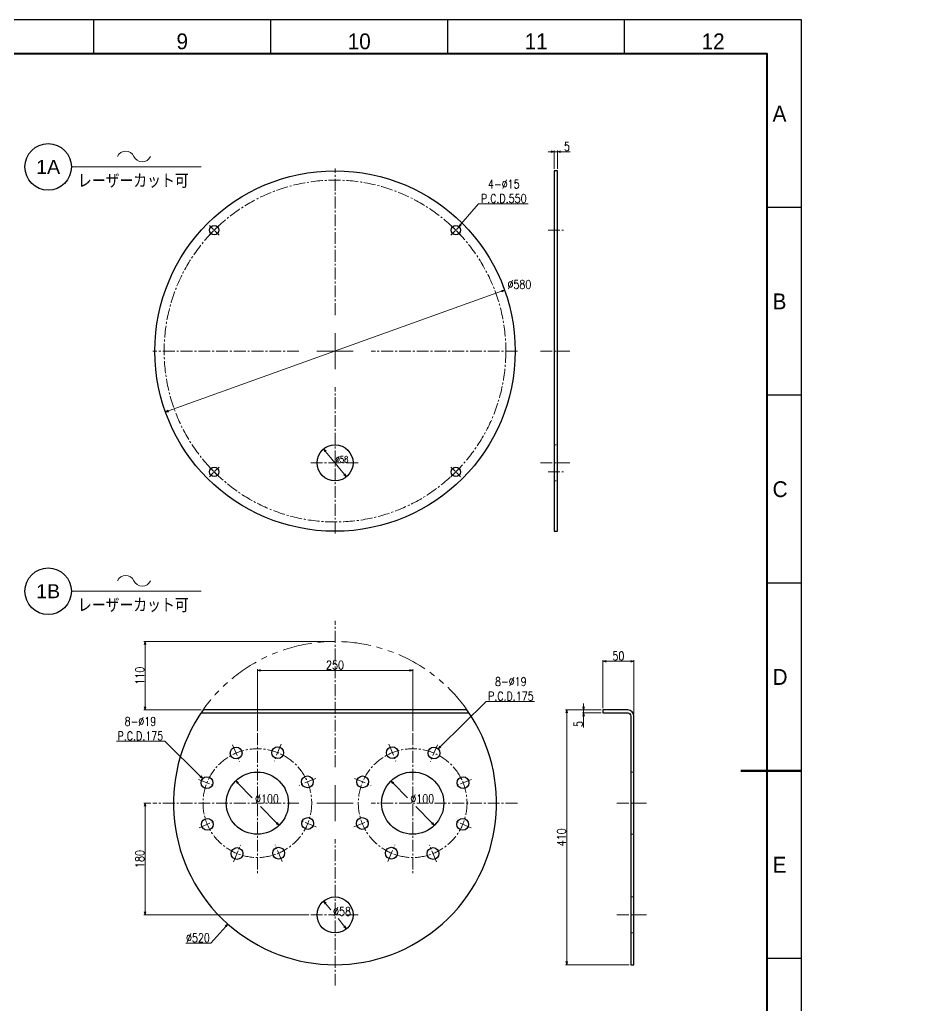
# Model space of a CAD drawing. Header units: millimetres. Extents: x 0 to 70370, y 0 to 11543.
# Drawn here: x 35279 to 36741, y 1783 to 3369 of the extents above; entities that cross this region are included whole.
import ezdxf
from ezdxf import colors
from ezdxf.entities.mleader import LeaderData, LeaderLine
from ezdxf.enums import TextEntityAlignment as Align
from ezdxf.math import Vec2, Vec3

# ---------------------------------------------------------------- set-up
doc = ezdxf.new("R2010")
doc.units = ezdxf.units.MM
for name, pattern in [('CENTER2', [28.575, 19.05, -3.175, 3.175, -3.175]), ('HIDDEN2', [4.7625, 3.175, -1.5875]), ('PHANTOM2', [31.75, 15.875, -3.175, 3.175, -3.175, 3.175, -3.175])]:
    doc.linetypes.add(name, pattern=pattern)
for name, color, linetype, lineweight in [('01_外形線', 7, 'Continuous', 25), ('03_かくれ線', 6, 'HIDDEN2', 13), ('04_中心線', 1, 'CENTER2', 9), ('05_仮想線', 2, 'PHANTOM2', 13), ('06_文字', 7, 'Continuous', 13), ('07_寸法線', 3, 'Continuous', 9), ('99_図枠', 7, 'Continuous', 40)]:
    doc.layers.add(name, color=color, linetype=linetype, lineweight=lineweight)
doc.styles.add('KSS_TXT', font='txt.shx', dxfattribs={"bigfont": 'extfont2.shx'})
doc.styles.get("Standard").update_dxf_attribs({"font": 'arial.ttf'})
doc.styles.add('寸法用', font='simplex.shx', dxfattribs={"width": 0.8, "bigfont": '@extfont2.shx'})
doc.styles.add('表題用', font='MS PGothic.ttf')
doc.dimstyles.new('機械製図用', dxfattribs={"dimtxt": 3.5, "dimasz": 3.5, "dimexe": 2, "dimexo": 0, "dimgap": 1.2, "dimtad": 1, "dimdsep": 46, "dimtxsty": '寸法用', "dimblk": 'OPEN30', "dimcen": 0, "dimclrd": 256, "dimclre": 256, "dimclrt": 7, "dimazin": 2, "dimtm": 1e-09, "dimtfac": 0.75, "dimtmove": 0, "dimatfit": 3, "dimldrblk": 'OPEN30', "dimfxl": 1, "dimlwd": -1, "dimlwe": -1, "dimarcsym": 0})
doc.dimstyles.new('機械製図用$3', dxfattribs={"dimtxt": 3.5, "dimasz": 3.5, "dimexe": 2, "dimexo": 0, "dimgap": 1.2, "dimtad": 1, "dimtih": 1, "dimtoh": 1, "dimdsep": 46, "dimtxsty": '寸法用', "dimblk": 'OPEN30', "dimcen": 0, "dimsd1": 1, "dimclrd": 256, "dimclre": 256, "dimclrt": 7, "dimazin": 2, "dimtm": 1e-09, "dimtfac": 0.75, "dimtofl": 0, "dimtmove": 0, "dimatfit": 3, "dimldrblk": 'OPEN30', "dimfxl": 1, "dimlwd": -1, "dimlwe": -1, "dimarcsym": 0})

# ---------------------------------------------------------------- blocks, each defined once
blk = doc.blocks.new('*U2897')
at = {"layer": '04_中心線', "color": 0, "linetype": 'CENTER2', "transparency": 16777216}
for p, q in [((0, 58), (0, 293.5)), ((-293.5, 0), (-58, 0)), ((58, 0), (293.5, 0)), ((0, -293.5), (0, -58))]:
    blk.add_line(p, q, dxfattribs=at)
at = {"layer": '04_中心線', "color": 0, "linetype": 'Continuous', "transparency": 16777216}
for p, q in [((0, -29), (0, 29)), ((-29, 0), (29, 0))]:
    blk.add_line(p, q, dxfattribs=at)
blk = doc.blocks.new('*U2898')
at = {"layer": '04_中心線', "color": 0, "linetype": 'CENTER2', "transparency": 16777216}
for p, q in [((0, 58), (0, 293.5)), ((-293.5, 0), (-58, 0)), ((58, 0), (293.5, 0)), ((0, -293.5), (0, -58))]:
    blk.add_line(p, q, dxfattribs=at)
at = {"layer": '04_中心線', "color": 0, "linetype": 'Continuous', "transparency": 16777216}
for p, q in [((0, -29), (0, 29)), ((-29, 0), (29, 0))]:
    blk.add_line(p, q, dxfattribs=at)
blk = doc.blocks.new('*U2899')
at = {"layer": '04_中心線', "color": 0, "linetype": 'CENTER2', "transparency": 16777216}
for p, q in [((-11, 0), (-1.5, 0)), ((0, 1.5), (0, 11)), ((1.5, 0), (11, 0)), ((0, -11), (0, -1.5))]:
    blk.add_line(p, q, dxfattribs=at)
at = {"layer": '04_中心線', "color": 0, "linetype": 'Continuous', "transparency": 16777216}
for p, q in [((-0.75, 0), (0.75, 0)), ((0, -0.75), (0, 0.75))]:
    blk.add_line(p, q, dxfattribs=at)
blk = doc.blocks.new('*U2900')
at = {"layer": '04_中心線', "color": 0, "linetype": 'CENTER2', "transparency": 16777216}
for p, q in [((-11, 0), (-1.5, 0)), ((0, 1.5), (0, 11)), ((1.5, 0), (11, 0)), ((0, -11), (0, -1.5))]:
    blk.add_line(p, q, dxfattribs=at)
at = {"layer": '04_中心線', "color": 0, "linetype": 'Continuous', "transparency": 16777216}
for p, q in [((-0.75, 0), (0.75, 0)), ((0, -0.75), (0, 0.75))]:
    blk.add_line(p, q, dxfattribs=at)
blk = doc.blocks.new('*U2901')
at = {"layer": '04_中心線', "color": 0, "linetype": 'CENTER2', "transparency": 16777216}
for p, q in [((-11, 0), (-1.5, 0)), ((0, 1.5), (0, 11)), ((1.5, 0), (11, 0)), ((0, -11), (0, -1.5))]:
    blk.add_line(p, q, dxfattribs=at)
at = {"layer": '04_中心線', "color": 0, "linetype": 'Continuous', "transparency": 16777216}
for p, q in [((-0.75, 0), (0.75, 0)), ((0, -0.75), (0, 0.75))]:
    blk.add_line(p, q, dxfattribs=at)
blk = doc.blocks.new('*U2902')
at = {"layer": '04_中心線', "color": 0, "linetype": 'CENTER2', "transparency": 16777216}
for p, q in [((-11, 0), (-1.5, 0)), ((0, 1.5), (0, 11)), ((1.5, 0), (11, 0)), ((0, -11), (0, -1.5))]:
    blk.add_line(p, q, dxfattribs=at)
at = {"layer": '04_中心線', "color": 0, "linetype": 'Continuous', "transparency": 16777216}
for p, q in [((-0.75, 0), (0.75, 0)), ((0, -0.75), (0, 0.75))]:
    blk.add_line(p, q, dxfattribs=at)
blk = doc.blocks.new('_Open30')
at = {"color": 0, "linetype": 'ByBlock', "lineweight": -2}
for p, q in [((-1, 0.27), (0, 0)), ((0, 0), (-1, -0.27)), ((0, 0), (-1, 0))]:
    blk.add_line(p, q, dxfattribs=at)
blk = doc.blocks.new('*D2950')
at = {"layer": '07_寸法線', "transparency": 16777216}
for p, q in [((35783.5, 2368.7), (35478.7, 2368.7)), ((35480.7, 2363.7), (35480.7, 2263.7)), ((35571.1, 2258.7), (35478.7, 2258.7))]:
    blk.add_line(p, q, dxfattribs=at)
at = {"layer": 'Defpoints', "color": 0, "transparency": 16777216}
for p in [(35786.5, 2368.7), (35480.7, 2258.7), (35574.1, 2258.7)]:
    blk.add_point(p, dxfattribs=at)
at = {"layer": '07_寸法線', "transparency": 16777216, "xscale": 5, "yscale": 5, "zscale": 5}
for p, rotation in [((35480.7, 2368.7), 90), ((35480.7, 2258.7), 270)]:
    blk.add_blockref('_Open30', p, dxfattribs=dict(at, rotation=rotation))
at = {"layer": '07_寸法線', "color": 7, "transparency": 16777216, "insert": (35472.2, 2313.7), "char_height": 14, "attachment_point": 5, "rotation": 90, "style": '寸法用'}
blk.add_mtext('110', dxfattribs=at)
blk = doc.blocks.new('*D2951')
at = {"layer": '07_寸法線', "transparency": 16777216}
for p, q in [((36214.7, 2258.7), (36157.5, 2258.7)), ((36159.5, 2253.7), (36159.5, 1853.7)), ((36259.7, 1848.7), (36157.5, 1848.7))]:
    blk.add_line(p, q, dxfattribs=at)
at = {"layer": 'Defpoints', "color": 0, "transparency": 16777216}
for p in [(36217.7, 2258.7), (36159.5, 1848.7), (36262.7, 1848.7)]:
    blk.add_point(p, dxfattribs=at)
at = {"layer": '07_寸法線', "transparency": 16777216, "xscale": 5, "yscale": 5, "zscale": 5}
for p, rotation in [((36159.5, 2258.7), 90), ((36159.5, 1848.7), 270)]:
    blk.add_blockref('_Open30', p, dxfattribs=dict(at, rotation=rotation))
at = {"layer": '07_寸法線', "color": 7, "transparency": 16777216, "insert": (36151, 2053.7), "char_height": 14, "attachment_point": 5, "rotation": 90, "style": '寸法用'}
blk.add_mtext('410', dxfattribs=at)
blk = doc.blocks.new('*D2952')
at = {"layer": '07_寸法線', "transparency": 16777216}
for p, q in [((36186.6, 2263.7), (36186.6, 2268.7)), ((36214.7, 2258.7), (36184.6, 2258.7)), ((36214.7, 2253.7), (36184.6, 2253.7)), ((36186.6, 2258.7), (36186.6, 2253.7)), ((36186.6, 2248.7), (36186.6, 2230.5))]:
    blk.add_line(p, q, dxfattribs=at)
at = {"layer": 'Defpoints', "color": 0, "transparency": 16777216}
for p in [(36186.6, 2253.7), (36217.7, 2258.7), (36217.7, 2253.7)]:
    blk.add_point(p, dxfattribs=at)
at = {"layer": '07_寸法線', "transparency": 16777216, "xscale": 5, "yscale": 5, "zscale": 5}
for p, rotation in [((36186.6, 2258.7), 270), ((36186.6, 2253.7), 90)]:
    blk.add_blockref('_Open30', p, dxfattribs=dict(at, rotation=rotation))
at = {"layer": '07_寸法線', "color": 7, "transparency": 16777216, "insert": (36178.1, 2235.8), "char_height": 14, "attachment_point": 5, "rotation": 90, "style": '寸法用'}
blk.add_mtext('5', dxfattribs=at)
blk = doc.blocks.new('*D2953')
at = {"layer": '07_寸法線', "transparency": 16777216}
for p, q in [((36217.7, 2261.7), (36217.7, 2338.9)), ((36222.7, 2336.9), (36262.7, 2336.9)), ((36267.7, 2251.7), (36267.7, 2338.9))]:
    blk.add_line(p, q, dxfattribs=at)
at = {"layer": 'Defpoints', "color": 0, "transparency": 16777216}
for p in [(36267.7, 2336.9), (36217.7, 2258.7), (36267.7, 2248.7)]:
    blk.add_point(p, dxfattribs=at)
at = {"layer": '07_寸法線', "transparency": 16777216, "xscale": 5, "yscale": 5, "zscale": 5, "rotation": 180}
blk.add_blockref('_Open30', (36217.7, 2336.9), dxfattribs=at)
at = {"layer": '07_寸法線', "transparency": 16777216, "xscale": 5, "yscale": 5, "zscale": 5}
blk.add_blockref('_Open30', (36267.7, 2336.9), dxfattribs=at)
at = {"layer": '07_寸法線', "color": 7, "transparency": 16777216, "insert": (36242.7, 2345.4), "char_height": 14, "attachment_point": 5, "style": '寸法用'}
blk.add_mtext('50', dxfattribs=at)
blk = doc.blocks.new('*D2954')
at = {"layer": '07_寸法線', "transparency": 16777216}
for p, q in [((35661.5, 2224.2), (35661.5, 2324.3)), ((35666.5, 2322.3), (35906.5, 2322.3)), ((35911.5, 2224.2), (35911.5, 2324.3))]:
    blk.add_line(p, q, dxfattribs=at)
at = {"layer": 'Defpoints', "color": 0, "transparency": 16777216}
for p in [(35911.5, 2322.3), (35661.5, 2221.2), (35911.5, 2221.2)]:
    blk.add_point(p, dxfattribs=at)
at = {"layer": '07_寸法線', "transparency": 16777216, "xscale": 5, "yscale": 5, "zscale": 5, "rotation": 180}
blk.add_blockref('_Open30', (35661.5, 2322.3), dxfattribs=at)
at = {"layer": '07_寸法線', "transparency": 16777216, "xscale": 5, "yscale": 5, "zscale": 5}
blk.add_blockref('_Open30', (35911.5, 2322.3), dxfattribs=at)
at = {"layer": '07_寸法線', "color": 7, "transparency": 16777216, "insert": (35786.5, 2330.8), "char_height": 14, "attachment_point": 5, "style": '寸法用'}
blk.add_mtext('250', dxfattribs=at)
blk = doc.blocks.new('*D2955')
at = {"layer": '07_寸法線', "transparency": 16777216}
for p, q in [((35586.7, 1883.3), (35610.7, 1910.4)), ((35546.3, 1883.3), (35586.7, 1883.3))]:
    blk.add_line(p, q, dxfattribs=at)
at = {"layer": 'Defpoints', "color": 0, "transparency": 16777216}
for p in [(35959, 2303.2), (35614, 1914.1)]:
    blk.add_point(p, dxfattribs=at)
at = {"layer": '07_寸法線', "transparency": 16777216, "xscale": 5, "yscale": 5, "zscale": 5, "rotation": 48.4423265942861}
blk.add_blockref('_Open30', (35614, 1914.1), dxfattribs=at)
at = {"layer": '07_寸法線', "color": 7, "transparency": 16777216, "insert": (35565.8, 1891.8), "char_height": 14, "attachment_point": 5, "style": '寸法用'}
blk.add_mtext('∅520', dxfattribs=at)
blk = doc.blocks.new('*D2956')
at = {"layer": '07_寸法線', "transparency": 16777216}
for p, q in [((35490, 2108.7), (35478.7, 2108.7)), ((35480.7, 2103.7), (35480.7, 1933.7)), ((35744.5, 1928.7), (35478.7, 1928.7))]:
    blk.add_line(p, q, dxfattribs=at)
at = {"layer": 'Defpoints', "color": 0, "transparency": 16777216}
for p in [(35493, 2108.7), (35480.7, 1928.7), (35747.5, 1928.7)]:
    blk.add_point(p, dxfattribs=at)
at = {"layer": '07_寸法線', "transparency": 16777216, "xscale": 5, "yscale": 5, "zscale": 5}
for p, rotation in [((35480.7, 2108.7), 90), ((35480.7, 1928.7), 270)]:
    blk.add_blockref('_Open30', p, dxfattribs=dict(at, rotation=rotation))
at = {"layer": '07_寸法線', "color": 7, "transparency": 16777216, "insert": (35472.2, 2018.7), "char_height": 14, "attachment_point": 5, "rotation": 90, "style": '寸法用'}
blk.add_mtext('180', dxfattribs=at)
blk = doc.blocks.new('*D2959')
at = {"layer": '07_寸法線', "transparency": 16777216}
for p, q in [((35771.2, 1947.2), (35779.7, 1936.9)), ((35801.9, 1910.3), (35791.4, 1922.9))]:
    blk.add_line(p, q, dxfattribs=at)
at = {"layer": 'Defpoints', "color": 0, "transparency": 16777216}
for p in [(35768, 1951), (35805.1, 1906.5)]:
    blk.add_point(p, dxfattribs=at)
at = {"layer": '07_寸法線', "transparency": 16777216, "xscale": 5, "yscale": 5, "zscale": 5}
for p, rotation in [((35768, 1951), 129.7635618992655), ((35805.1, 1906.5), 309.7635618992655)]:
    blk.add_blockref('_Open30', p, dxfattribs=dict(at, rotation=rotation))
at = {"layer": '07_寸法線', "color": 7, "transparency": 16777216, "insert": (35797.7, 1934.5), "char_height": 14, "attachment_point": 5, "style": '寸法用'}
blk.add_mtext('∅58', dxfattribs=at)
blk = doc.blocks.new('*D2957')
at = {"layer": '07_寸法線', "transparency": 16777216}
for p, q in [((35880.1, 2140.9), (35903.2, 2117.2)), ((35942.9, 2076.5), (35916.8, 2103.2))]:
    blk.add_line(p, q, dxfattribs=at)
at = {"layer": 'Defpoints', "color": 0, "transparency": 16777216}
for p in [(35876.6, 2144.5), (35946.4, 2072.9)]:
    blk.add_point(p, dxfattribs=at)
at = {"layer": '07_寸法線', "transparency": 16777216, "xscale": 5, "yscale": 5, "zscale": 5}
for p, rotation in [((35876.6, 2144.5), 134.2541418352399), ((35946.4, 2072.9), 314.2541418352399)]:
    blk.add_blockref('_Open30', p, dxfattribs=dict(at, rotation=rotation))
at = {"layer": '07_寸法線', "color": 7, "transparency": 16777216, "insert": (35926.9, 2115.6), "char_height": 14, "attachment_point": 5, "style": '寸法用'}
blk.add_mtext('∅100', dxfattribs=at)
blk = doc.blocks.new('*D2958')
at = {"layer": '07_寸法線', "transparency": 16777216}
for p, q in [((36029.8, 2272.3), (35956, 2199.4)), ((36107.6, 2272.3), (36029.8, 2272.3))]:
    blk.add_line(p, q, dxfattribs=at)
at = {"layer": 'Defpoints', "color": 0, "transparency": 16777216}
for p in [(35952.4, 2195.9), (35938.9, 2182.6)]:
    blk.add_point(p, dxfattribs=at)
at = {"layer": '07_寸法線', "transparency": 16777216, "xscale": 5, "yscale": 5, "zscale": 5, "rotation": 224.640938293285}
blk.add_blockref('_Open30', (35952.4, 2195.9), dxfattribs=at)
at = {"layer": '07_寸法線', "color": 7, "transparency": 16777216, "insert": (36069.5, 2292.5), "char_height": 14, "attachment_point": 5, "style": '寸法用'}
blk.add_mtext('8-∅19\\PP.C.D.175', dxfattribs=at)
blk = doc.blocks.new('*D2960')
at = {"layer": '07_寸法線', "transparency": 16777216}
for p, q in [((35630.1, 2140.9), (35653.2, 2117.2)), ((35692.9, 2076.5), (35666.8, 2103.2))]:
    blk.add_line(p, q, dxfattribs=at)
at = {"layer": 'Defpoints', "color": 0, "transparency": 16777216}
for p in [(35626.6, 2144.5), (35696.4, 2072.9)]:
    blk.add_point(p, dxfattribs=at)
at = {"layer": '07_寸法線', "transparency": 16777216, "xscale": 5, "yscale": 5, "zscale": 5}
for p, rotation in [((35626.6, 2144.5), 134.2541418351859), ((35696.4, 2072.9), 314.2541418351859)]:
    blk.add_blockref('_Open30', p, dxfattribs=dict(at, rotation=rotation))
at = {"layer": '07_寸法線', "color": 7, "transparency": 16777216, "insert": (35676.9, 2115.6), "char_height": 14, "attachment_point": 5, "style": '寸法用'}
blk.add_mtext('∅100', dxfattribs=at)
blk = doc.blocks.new('*D2961')
at = {"layer": '07_寸法線', "transparency": 16777216}
for p, q in [((35435, 2208.2), (35512.8, 2208.2)), ((35512.8, 2208.2), (35570.1, 2151.7))]:
    blk.add_line(p, q, dxfattribs=at)
at = {"layer": 'Defpoints', "color": 0, "transparency": 16777216}
for p in [(35573.6, 2148.1), (35587.1, 2134.8)]:
    blk.add_point(p, dxfattribs=at)
at = {"layer": '07_寸法線', "transparency": 16777216, "xscale": 5, "yscale": 5, "zscale": 5, "rotation": 315.3590617067995}
blk.add_blockref('_Open30', (35573.6, 2148.1), dxfattribs=at)
at = {"layer": '07_寸法線', "color": 7, "transparency": 16777216, "insert": (35473.2, 2228.4), "char_height": 14, "attachment_point": 5, "style": '寸法用'}
blk.add_mtext('8-∅19\\PP.C.D.175', dxfattribs=at)
blk = doc.blocks.new('*D2963')
at = {"layer": '07_寸法線', "transparency": 16777216}
for p, q in [((36017.4, 3072.9), (35989.1, 3039.9)), ((36097.3, 3072.9), (36017.4, 3072.9))]:
    blk.add_line(p, q, dxfattribs=at)
at = {"layer": 'Defpoints', "color": 0, "transparency": 16777216}
for p in [(35985.9, 3036.2), (35976.1, 3024.8)]:
    blk.add_point(p, dxfattribs=at)
at = {"layer": '07_寸法線', "transparency": 16777216, "xscale": 5, "yscale": 5, "zscale": 5, "rotation": 229.302822863516}
blk.add_blockref('_Open30', (35985.9, 3036.2), dxfattribs=at)
at = {"layer": '07_寸法線', "color": 7, "transparency": 16777216, "insert": (36058.1, 3093), "char_height": 14, "attachment_point": 5, "style": '寸法用'}
blk.add_mtext('4-∅15\\PP.C.D.550', dxfattribs=at)
blk = doc.blocks.new('*D2962')
at = {"layer": '07_寸法線', "transparency": 16777216}
blk.add_line((36054.7, 2932.3), (35518.3, 2739.7), dxfattribs=at)
at = {"layer": 'Defpoints', "color": 0, "transparency": 16777216}
for p in [(36059.4, 2934), (35513.6, 2738)]:
    blk.add_point(p, dxfattribs=at)
at = {"layer": '07_寸法線', "transparency": 16777216, "xscale": 5, "yscale": 5, "zscale": 5}
for p, rotation in [((36059.4, 2934), 19.75506247838583), ((35513.6, 2738), 199.7550624783858)]:
    blk.add_blockref('_Open30', p, dxfattribs=dict(at, rotation=rotation))
at = {"layer": '07_寸法線', "color": 7, "transparency": 16777216, "insert": (36083.3, 2943.2), "char_height": 14, "attachment_point": 5, "style": '寸法用'}
blk.add_mtext('∅580', dxfattribs=at)
blk = doc.blocks.new('*D2964')
at = {"layer": '07_寸法線', "transparency": 16777216}
blk.add_line((35771.2, 2674.4), (35801.9, 2637.6), dxfattribs=at)
at = {"layer": 'Defpoints', "color": 0, "transparency": 16777216}
for p in [(35768, 2678.3), (35805.1, 2633.7)]:
    blk.add_point(p, dxfattribs=at)
at = {"layer": '07_寸法線', "transparency": 16777216, "xscale": 5, "yscale": 5, "zscale": 5}
for p, rotation in [((35768, 2678.3), 129.7635618992184), ((35805.1, 2633.7), 309.7635618992184)]:
    blk.add_blockref('_Open30', p, dxfattribs=dict(at, rotation=rotation))
at = {"layer": '07_寸法線', "color": 7, "transparency": 16777216, "insert": (35797.7, 2661.7), "char_height": 10, "attachment_point": 5, "style": '寸法用'}
blk.add_mtext('∅58', dxfattribs=at)
blk = doc.blocks.new('*D2994')
at = {"layer": '07_寸法線', "transparency": 16777216}
for p, q in [((36134.5, 3156.7), (36129.5, 3156.7)), ((36139.5, 3129), (36139.5, 3158.7)), ((36139.5, 3156.7), (36144.5, 3156.7)), ((36144.5, 3129), (36144.5, 3158.7)), ((36149.5, 3156.7), (36165, 3156.7))]:
    blk.add_line(p, q, dxfattribs=at)
at = {"layer": 'Defpoints', "color": 0, "transparency": 16777216}
for p in [(36144.5, 3156.7), (36139.5, 3126), (36144.5, 3126)]:
    blk.add_point(p, dxfattribs=at)
at = {"layer": '07_寸法線', "transparency": 16777216, "xscale": 5, "yscale": 5, "zscale": 5}
blk.add_blockref('_Open30', (36139.5, 3156.7), dxfattribs=at)
at = {"layer": '07_寸法線', "transparency": 16777216, "xscale": 5, "yscale": 5, "zscale": 5, "rotation": 180}
blk.add_blockref('_Open30', (36144.5, 3156.7), dxfattribs=at)
at = {"layer": '07_寸法線', "color": 7, "transparency": 16777216, "insert": (36159.7, 3165.2), "char_height": 14, "attachment_point": 5, "style": '寸法用'}
blk.add_mtext('5', dxfattribs=at)
blk = doc.blocks.new('AM_BALLOON1')
at = {"transparency": 16777216}
blk.add_circle((0, 0), 5, dxfattribs=at)
blk.add_attdef('B_NUMBER', text='', height=3, dxfattribs=at).set_placement((0, 0), align=Align.MIDDLE_CENTER)
blk = doc.blocks.new('_OPEN')
at = {"color": 0, "linetype": 'ByBlock'}
for p, q in [((-1, 0.17), (0, 0)), ((0, 0), (-1, -0.17)), ((0, 0), (-1, 0))]:
    blk.add_line(p, q, dxfattribs=at)
blk = doc.blocks.new('p1ba05')
for centre, start, end in [((-2.95, 0.29), 24.2276, 155.5758), ((0, 1.62), 204.2276, 335.5758)]:
    blk.add_arc(centre, 1.62, start, end)

msp = doc.modelspace()

# ---------------------------------------------------------------- linework, layer by layer
at = {"layer": '01_外形線'}
msp.add_line((35570.686, 2253.695), (36002.311, 2253.695), dxfattribs=at)
msp.add_lwpolyline([(36139.501, 2546.01), (36144.501, 2546.01), (36144.501, 3126.01), (36139.501, 3126.01)], close=True, dxfattribs=at)
for points in [[(35574.13, 2258.695, 1.9306146), (35998.866, 2258.695)], [(36267.712, 1848.695), (36267.712, 2248.695, 0.41421356), (36257.712, 2258.695), (36217.712, 2258.695), (36217.712, 2253.695), (36257.712, 2253.695, -0.41421356), (36262.712, 2248.695), (36262.712, 1848.695)]]:
    msp.add_lwpolyline(points, format="xyb", close=True, dxfattribs=at)
for centre, radius in [((35786.505, 2836.01), 290), ((35592.051, 3030.464), 7.5), ((35980.96, 3030.464), 7.5), ((35786.505, 2656.01), 29), ((35592.051, 2641.555), 7.5), ((35980.96, 2641.555), 7.5), ((35627.309, 2189.239), 9.5), ((35694.276, 2189.823), 9.5), ((35878.72, 2189.823), 9.5), ((35945.687, 2189.239), 9.5), ((35661.498, 2108.695), 50), ((35911.498, 2108.695), 50), ((35580.37, 2141.473), 9.5), ((35742.042, 2142.883), 9.5), ((35830.954, 2142.883), 9.5), ((35992.627, 2141.473), 9.5), ((35580.954, 2074.506), 9.5), ((35742.627, 2075.916), 9.5), ((35830.37, 2075.916), 9.5), ((35992.042, 2074.506), 9.5), ((35628.72, 2027.566), 9.5), ((35695.687, 2028.15), 9.5), ((35877.309, 2028.15), 9.5), ((35944.276, 2027.566), 9.5), ((35786.505, 1928.752), 29)]:
    msp.add_circle(centre, radius, dxfattribs=at)
at = {"layer": '03_かくれ線'}
for p, q in [((36139.501, 2685.01), (36144.501, 2685.01)), ((36139.501, 2627.01), (36144.501, 2627.01)), ((36262.712, 2158.695), (36267.712, 2158.695)), ((36262.712, 2058.695), (36267.712, 2058.695)), ((36262.712, 1957.755), (36267.712, 1957.755)), ((36262.712, 1899.755), (36267.712, 1899.755))]:
    msp.add_line(p, q, dxfattribs=at)
at = {"layer": '04_中心線'}
for p, q in [((36129.501, 3030.464), (36154.501, 3030.464)), ((36117.001, 2836.01), (36167.001, 2836.01)), ((35747.505, 2656.03), (35825.505, 2655.989)), ((36117.001, 2655.989), (36167.001, 2655.989)), ((36129.501, 2641.538), (36154.501, 2641.538)), ((36240.212, 2108.695), (36290.212, 2108.695)), ((35747.505, 1928.695), (35825.505, 1928.81)), ((36240.212, 1928.755), (36290.212, 1928.755))]:
    msp.add_line(p, q, dxfattribs=at)
for points in [[(35661.498, 2221.195), (35661.498, 1996.195)], [(35911.498, 2221.195), (35911.498, 1996.195)], [(35621.644, 2202.586), (35632.975, 2175.891)], [(35699.708, 2203.267), (35688.844, 2176.379)], [(35873.288, 2203.267), (35884.152, 2176.379)], [(35951.353, 2202.586), (35940.021, 2175.891)], [(35566.925, 2146.904), (35593.814, 2136.041)], [(35755.39, 2148.549), (35728.695, 2137.218)], [(35817.607, 2148.549), (35844.301, 2137.218)], [(36006.071, 2146.904), (35979.183, 2136.041)], [(35567.607, 2068.84), (35594.301, 2080.171)], [(35756.071, 2070.485), (35729.183, 2081.348)], [(35816.925, 2070.485), (35843.814, 2081.348)], [(36005.39, 2068.84), (35978.695, 2080.171)], [(35623.288, 2014.122), (35634.152, 2041.01)], [(35701.353, 2014.803), (35690.021, 2041.498)], [(35871.644, 2014.803), (35882.975, 2041.498)], [(35949.708, 2014.122), (35938.844, 2041.01)]]:
    msp.add_lwpolyline(points, dxfattribs=at)
for centre, radius in [((35786.498, 2835.992), 275.018), ((35661.498, 2108.695), 87.5), ((35911.498, 2108.695), 87.5)]:
    msp.add_circle(centre, radius, dxfattribs=at)
at = {"layer": '05_仮想線', "ltscale": 3, "transparency": 33554559}
msp.add_arc((35786.498, 2108.695), 260, 35.234418, 144.765582, dxfattribs=at)
at = {"layer": '07_寸法線'}
for p, q in [((35362.337, 3132.292), (35570.795, 3132.292)), ((35362.337, 2449.598), (35570.795, 2449.598))]:
    msp.add_line(p, q, dxfattribs=at)
at = {"layer": '99_図枠', "lineweight": 25}
for p, q in [((35398.21, 3313.914), (35398.21, 3369.072)), ((35683.033, 3313.914), (35683.033, 3369.072)), ((35683.033, 3313.914), (35683.033, 3369.072)), ((35967.856, 3313.914), (35967.856, 3369.072)), ((36252.679, 3313.914), (36252.679, 3369.072)), ((36537.502, 3066.956), (36482.345, 3066.956)), ((36537.502, 2764.84), (36482.345, 2764.84)), ((36537.502, 2462.724), (36482.345, 2462.724)), ((36537.502, 1858.493), (36482.345, 1858.493))]:
    msp.add_line(p, q, dxfattribs=at)
at = {"layer": '99_図枠', "lineweight": 53}
msp.add_line((36537.502, 2160.608), (36439.916, 2160.608), dxfattribs=at)
at = {"layer": '99_図枠'}
msp.add_lwpolyline([(33284.928, 1007.302), (36482.345, 1007.302), (36482.345, 3313.914), (33284.928, 3313.914)], close=True, dxfattribs=at)
at = {"layer": 'Defpoints'}
msp.add_lwpolyline([(33119.626, 952.392), (36537.502, 952.392), (36537.502, 3369.072), (33119.626, 3369.072)], close=True, dxfattribs=at)

# ---------------------------------------------------------------- block references
at = {"layer": '04_中心線', "linetype": 'CENTER2'}
for name, p, rotation in [('*U2898', (35786.498, 2835.992), 90.00000000000001), ('*U2901', (35592.036, 3030.464), 315), ('*U2899', (35980.96, 3030.464), 45.00000000000001), ('*U2902', (35592.036, 2641.555), 44.99999999999994), ('*U2900', (35980.96, 2641.555), 135.0000000000001), ('*U2897', (35786.498, 2108.695), 90.00000000000001)]:
    msp.add_blockref(name, p, dxfattribs=dict(at, rotation=rotation))
at = {"layer": '07_寸法線', "xscale": 8.99945454545454, "yscale": 8.99945454545454, "zscale": 8.99945454545454}
for p in [(35476.007, 3140.497), (35476.007, 2457.803)]:
    msp.add_blockref('p1ba05', p, dxfattribs=at)

# ---------------------------------------------------------------- texts
at = {"layer": '06_文字', "color": 3, "style": 'KSS_TXT', "width": 0.9}
for p in [(35372.699, 3098.404), (35372.699, 2415.71)]:
    msp.add_text('レーザーカット可', height=22.5, dxfattribs=at).set_placement(p)
at = {"layer": '99_図枠', "lineweight": 13, "style": '表題用'}
for s, height, p in [('9', 25.457, (35540.621, 3313.914)), ('10', 25.4571, (35825.444, 3313.914)), ('11', 25.4571, (36110.267, 3313.914)), ('12', 25.4571, (36395.09, 3313.914))]:
    msp.add_text(s, height=height, dxfattribs=at).set_placement(p, align=Align.BOTTOM_CENTER)
for s, p in [('A', (36490.83, 3218.014)), ('B', (36490.83, 2915.898)), ('C', (36490.83, 2613.782)), ('D', (36490.83, 2311.666)), ('E', (36490.83, 2009.55))]:
    msp.add_text(s, height=25.457, dxfattribs=at).set_placement(p, align=Align.MIDDLE_LEFT)

# ---------------------------------------------------------------- dimensions: what is measured, and where the dimension line sits
at = {"layer": '07_寸法線'}
for base, p1, p2, picture, middle in [((36144.501, 3156.66), (36139.501, 3126.01), (36144.501, 3126.01), '*D2994', (36159.735, 3165.16)), ((36267.712, 2336.906), (36217.712, 2258.695), (36267.712, 2248.695), '*D2953', (36242.712, 2345.406)), ((35911.498, 2322.334), (35661.498, 2221.195), (35911.498, 2221.195), '*D2954', (35786.498, 2330.834))]:
    dim = msp.add_linear_dim(base=base, p1=p1, p2=p2, dimstyle='機械製図用', override={"dimtxt": 14, "dimasz": 5, "dimexo": 3, "dimgap": 1.5}, dxfattribs=at)
    dim.commit()
    dim.dimension.update_dxf_attribs({"geometry": picture, "text_midpoint": middle})
for p1, p2, text, picture, middle in [((35976.069, 3024.778), (35985.85, 3036.15), '4-<>\\PP.C.D.550', '*D2963', (36058.128, 3072.866)), ((35938.928, 2182.563), (35952.447, 2195.914), '8-<>\\PP.C.D.175', '*D2958', (36069.456, 2272.326)), ((35587.129, 2134.797), (35573.61, 2148.148), '8-<>\\PP.C.D.175', '*D2961', (35473.165, 2208.202))]:
    dim = msp.add_diameter_dim_2p(p1=p1, p2=p2, text=text, dimstyle='機械製図用$3', override={"dimtxt": 14, "dimasz": 5, "dimgap": 1.5}, dxfattribs=at)
    dim.commit()
    dim.dimension.update_dxf_attribs({"geometry": picture, "text_midpoint": middle, "dimtype": 163})
for p1, p2, override, picture, middle in [((36059.438, 2934.03), (35513.573, 2737.99), {"dimtxt": 14, "dimasz": 5, "dimgap": 1.5, "dimtmove": 2}, '*D2962', (36083.26, 2943.152)), ((35767.964, 2678.293), (35805.062, 2633.709), {"dimtxt": 10, "dimasz": 5, "dimgap": 0, "dimtmove": 2}, '*D2964', (35797.736, 2661.744)), ((35958.975, 2303.249), (35614.021, 1914.14), {"dimtxt": 14, "dimasz": 5, "dimgap": 1.5}, '*D2955', (35565.754, 1883.345)), ((35626.606, 2144.507), (35696.39, 2072.882), {"dimtxt": 14, "dimasz": 5, "dimgap": 0, "dimtmove": 2}, '*D2960', (35676.862, 2115.607)), ((35876.606, 2144.507), (35946.39, 2072.882), {"dimtxt": 14, "dimasz": 5, "dimgap": 0, "dimtmove": 2}, '*D2957', (35926.862, 2115.607)), ((35767.956, 1951.044), (35805.054, 1906.46), {"dimtxt": 14, "dimasz": 5, "dimgap": 0, "dimtmove": 2}, '*D2959', (35797.729, 1934.495))]:
    dim = msp.add_diameter_dim_2p(p1=p1, p2=p2, dimstyle='機械製図用$3', override=override, dxfattribs=at)
    dim.commit()
    dim.dimension.update_dxf_attribs({"geometry": picture, "text_midpoint": middle, "dimtype": 163})
for base, p1, p2, picture, middle in [((35480.663, 2258.695), (35786.498, 2368.695), (35574.13, 2258.695), '*D2950', (35472.163, 2313.695)), ((36159.456, 1848.695), (36217.712, 2258.695), (36262.712, 1848.695), '*D2951', (36150.956, 2053.695)), ((35480.663, 1928.695), (35492.998, 2108.695), (35747.505, 1928.695), '*D2956', (35472.163, 2018.695))]:
    dim = msp.add_linear_dim(base=base, p1=p1, p2=p2, angle=90, dimstyle='機械製図用', override={"dimtxt": 14, "dimasz": 5, "dimexo": 3, "dimgap": 1.5}, dxfattribs=at)
    dim.commit()
    dim.dimension.update_dxf_attribs({"geometry": picture, "text_midpoint": middle})
dim = msp.add_linear_dim(base=(36186.567, 2253.695), p1=(36217.712, 2258.695), p2=(36217.712, 2253.695), angle=90, dimstyle='機械製図用', override={"dimtxt": 14, "dimasz": 5, "dimexo": 3, "dimgap": 1.5}, dxfattribs=at)
dim.commit()
dim.dimension.update_dxf_attribs({"geometry": '*D2952', "text_midpoint": (36186.567, 2235.756), "dimtype": 160})

# ---------------------------------------------------------------- leaders
ml = msp.add_multileader_block('Standard', dxfattribs=at)
ml.set_content('AM_BALLOON1', color=256, scale=7.49954545)
ml.set_attribute('B_NUMBER', '1A', width=0)
ml.set_leader_properties(color=256, linetype='ByLayer', lineweight=-1)
ml.set_arrow_properties(name='OPEN')
ml.build(insert=Vec2(0, 0))
ml.multileader.update_dxf_attribs({"leader_type": 0, "has_dogleg": 0, "text_right_attachment_type": 6, "dogleg_length": 0, "arrow_head_size": 3.75, "scale": 2.5, "block_connection_type": 1})
ctx = ml.context
ctx.base_point, ctx.scale, ctx.char_height, ctx.arrow_head_size, ctx.landing_gap_size, ctx.plane_origin = Vec3(35324.795, 3132.322), 2.5, 7.5, 3.75, 3.75, Vec3(35324.795, 3132.322)
ctx.right_attachment, ctx.attachment_type = 6, 1
notes = []
notes.append((ctx, [(0, (0, 0, 0), (0, 0), (1, 0), 1, [])]))
ctx.block.insert = Vec3(35324.795, 3132.322)
ml = msp.add_multileader_block('Standard', dxfattribs=at)
ml.set_content('AM_BALLOON1', color=256, scale=7.49954545)
ml.set_attribute('B_NUMBER', '2', width=0)
ml.set_leader_properties(color=256, linetype='ByLayer', lineweight=-1)
ml.set_arrow_properties(name='OPEN')
ml.build(insert=Vec2(0, 0))
ml.multileader.update_dxf_attribs({"leader_type": 0, "has_dogleg": 0, "text_right_attachment_type": 6, "dogleg_length": 0, "arrow_head_size": 3.75, "scale": 2.5, "block_connection_type": 1})
ctx = ml.context
ctx.base_point, ctx.scale, ctx.char_height, ctx.arrow_head_size, ctx.landing_gap_size, ctx.plane_origin = Vec3(37084.606, 2712.991), 2.5, 7.5, 3.75, 3.75, Vec3(37084.606, 2712.991)
ctx.right_attachment, ctx.attachment_type = 6, 1
notes.append((ctx, [(0, (0, 0, 0), (0, 0), (1, 0), 1, [])]))
ctx.block.insert = Vec3(37084.606, 2712.991)
ml = msp.add_multileader_block('Standard', dxfattribs=at)
ml.set_content('AM_BALLOON1', color=256, scale=7.49954545)
ml.set_attribute('B_NUMBER', '3', width=0)
ml.set_leader_properties(color=256, linetype='ByLayer', lineweight=-1)
ml.set_arrow_properties(name='OPEN')
ml.build(insert=Vec2(0, 0))
ml.multileader.update_dxf_attribs({"leader_type": 0, "has_dogleg": 0, "text_right_attachment_type": 6, "dogleg_length": 0, "arrow_head_size": 3.75, "scale": 2.5, "block_connection_type": 1})
ctx = ml.context
ctx.base_point, ctx.scale, ctx.char_height, ctx.arrow_head_size, ctx.landing_gap_size, ctx.plane_origin = Vec3(38565.945, 2679.176), 2.5, 7.5, 3.75, 3.75, Vec3(38565.945, 2679.176)
ctx.right_attachment, ctx.attachment_type = 6, 1
notes.append((ctx, [(0, (0, 0, 0), (0, 0), (1, 0), 1, [])]))
ctx.block.insert = Vec3(38565.945, 2679.176)
ml = msp.add_multileader_block('Standard', dxfattribs=at)
ml.set_content('AM_BALLOON1', color=256, scale=7.49954545)
ml.set_attribute('B_NUMBER', '1B', width=0)
ml.set_leader_properties(color=256, linetype='ByLayer', lineweight=-1)
ml.set_arrow_properties(name='OPEN')
ml.build(insert=Vec2(0, 0))
ml.multileader.update_dxf_attribs({"leader_type": 0, "has_dogleg": 0, "text_right_attachment_type": 6, "dogleg_length": 0, "arrow_head_size": 3.75, "scale": 2.5, "block_connection_type": 1})
ctx = ml.context
ctx.base_point, ctx.scale, ctx.char_height, ctx.arrow_head_size, ctx.landing_gap_size, ctx.plane_origin = Vec3(35324.795, 2449.628), 2.5, 7.5, 3.75, 3.75, Vec3(35324.795, 2449.628)
ctx.right_attachment, ctx.attachment_type = 6, 1
notes.append((ctx, [(0, (0, 0, 0), (0, 0), (1, 0), 1, [])]))
ctx.block.insert = Vec3(35324.795, 2449.628)
ml = msp.add_multileader_block('Standard', dxfattribs=at)
ml.set_content('AM_BALLOON1', color=256, scale=5.02469545)
ml.set_attribute('B_NUMBER', '1', width=0)
ml.set_leader_properties(color=256, linetype='ByLayer', lineweight=-1)
ml.set_arrow_properties(name='OPEN')
ml.build(insert=Vec2(0, 0))
ml.multileader.update_dxf_attribs({"leader_type": 0, "has_dogleg": 0, "text_right_attachment_type": 6, "dogleg_length": 0, "arrow_head_size": 2.513, "scale": 2.5, "block_connection_type": 1})
ctx = ml.context
ctx.base_point, ctx.scale, ctx.char_height, ctx.arrow_head_size, ctx.landing_gap_size, ctx.plane_origin = Vec3(40332.084, 2013.345), 2.5, 5.025, 2.513, 2.513, Vec3(40332.084, 2013.345)
ctx.right_attachment, ctx.attachment_type = 6, 1
notes.append((ctx, [(0, (0, 0, 0), (0, 0), (1, 0), 1, [])]))
ctx.block.insert = Vec3(40332.084, 2013.345)
ml = msp.add_multileader_block('Standard', dxfattribs=at)
ml.set_content('AM_BALLOON1', color=256, scale=5.02469545)
ml.set_attribute('B_NUMBER', '2', width=0)
ml.set_leader_properties(color=256, linetype='ByLayer', lineweight=-1)
ml.set_arrow_properties(name='OPEN')
ml.build(insert=Vec2(0, 0))
ml.multileader.update_dxf_attribs({"leader_type": 0, "has_dogleg": 0, "text_right_attachment_type": 6, "dogleg_length": 0, "arrow_head_size": 2.513, "scale": 2.5, "block_connection_type": 1})
ctx = ml.context
ctx.base_point, ctx.scale, ctx.char_height, ctx.arrow_head_size, ctx.landing_gap_size, ctx.plane_origin = Vec3(41277.991, 2013.345), 2.5, 5.025, 2.513, 2.513, Vec3(41277.991, 2013.345)
ctx.right_attachment, ctx.attachment_type = 6, 1
notes.append((ctx, [(0, (0, 0, 0), (0, 0), (1, 0), 1, [])]))
ctx.block.insert = Vec3(41277.991, 2013.345)
ml = msp.add_multileader_block('Standard', dxfattribs=at)
ml.set_content('AM_BALLOON1', color=256, scale=7.49954545)
ml.set_attribute('B_NUMBER', '3', width=0)
ml.set_leader_properties(color=256, linetype='ByLayer', lineweight=-1)
ml.set_arrow_properties(name='OPEN')
ml.build(insert=Vec2(0, 0))
ml.multileader.update_dxf_attribs({"leader_type": 0, "has_dogleg": 0, "text_right_attachment_type": 6, "dogleg_length": 0, "arrow_head_size": 3.75, "scale": 2.5, "block_connection_type": 1})
ctx = ml.context
ctx.base_point, ctx.scale, ctx.char_height, ctx.arrow_head_size, ctx.landing_gap_size, ctx.plane_origin = Vec3(38565.945, 1903.883), 2.5, 7.5, 3.75, 3.75, Vec3(38565.945, 1903.883)
ctx.right_attachment, ctx.attachment_type = 6, 1
notes.append((ctx, [(0, (0, 0, 0), (0, 0), (1, 0), 1, [])]))
ctx.block.insert = Vec3(38565.945, 1903.883)
for ctx, leaders in notes:
    for number, flags, end, landing, length, lines in leaders:
        leader = LeaderData()
        leader.index, (leader.has_last_leader_line, leader.has_dogleg_vector, leader.attachment_direction) = number, flags
        leader.last_leader_point, leader.dogleg_vector, leader.dogleg_length = Vec3(end), Vec3(landing), length
        for number, points, colour, breaks in lines:
            line = LeaderLine()
            line.index, line.vertices, line.color, line.breaks = number, Vec3.list(points), colors.encode_raw_color(colour), breaks
            leader.lines.append(line)
        ctx.leaders.append(leader)

doc.saveas('drawing.dxf')
